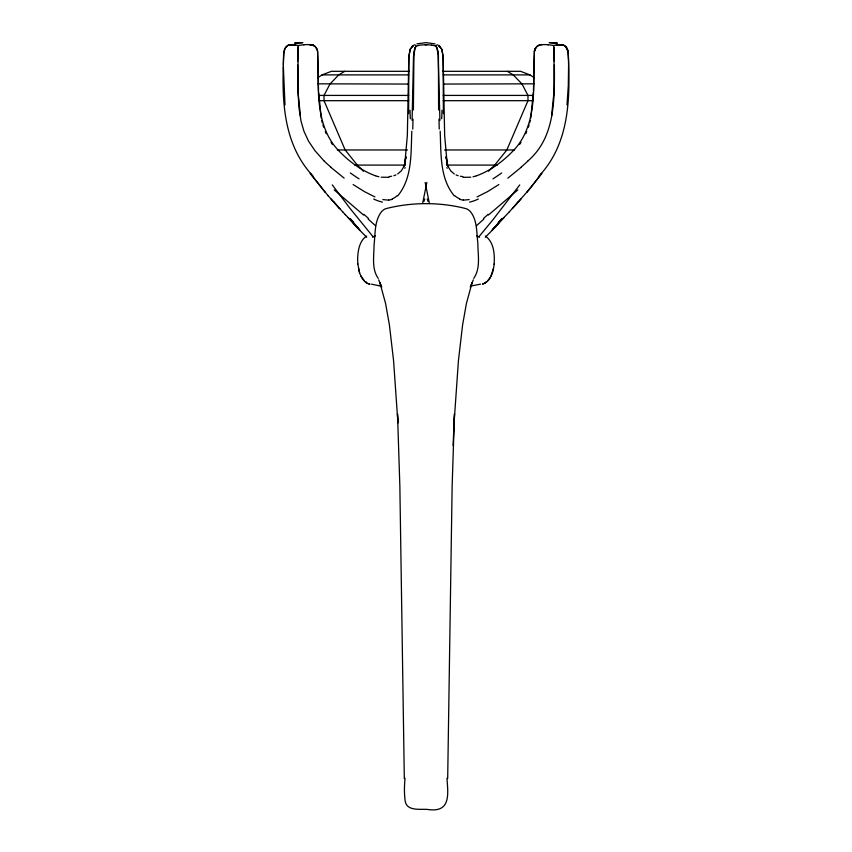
<?xml version="1.0" encoding="UTF-8"?>
<svg xmlns="http://www.w3.org/2000/svg" width="852" height="852" viewBox="0 0 852 852"><rect width="100%" height="100%" fill="white"/><g stroke="black" fill="none" stroke-linecap="round" stroke-linejoin="round"><path stroke-width="1.28" d="M312.982 176.013C281.256 142.359 281.671 94.412 283.982 51.312A10.959 10.778 -89.3 0 1 284.898 48.713L285.122 48.319A8.445 8.307 -89.4 0 1 285.782 47.329L287.252 45.848A6.358 6.262 87.7 0 1 287.688 45.518L287.848 45.465M297.614 59.928L298.04 47.414L298.083 92.9L299.02 108.044L301.001 121.037L303.972 131.325L308.594 141.24L314.952 150.666L323.845 160.719M297.614 61.546L297.614 60.726M551.585 116.032L553.619 95.626A324.772 241.947 -90 0 0 554.066 85.86L553.96 47.414L554.386 61.546M568.635 61.546L568.305 85.615L567.006 104.849M283.365 60.726L283.684 52.994L285.239 48.127A8.296 8.158 90 0 1 285.857 47.243L286.442 46.583M554.386 64.986C554.482 98.246 555.738 136.81 528.155 160.719M533.789 72.505L534.406 51.312A11.257 11.076 89.2 0 1 535.131 49.139L536.409 47.084A8.786 8.648 89.5 0 1 536.675 46.785L536.803 46.647A9.159 9.021 88.2 0 1 537.069 46.381L539.614 45.081A21.055 7.242 14.7 0 1 551.02 45.071L553.427 45.497M533.767 72.59C534.161 99.759 533.214 130.612 512.776 151.23C502.531 161.805 490.262 170.869 476.321 175.885M438.61 109.929L438.418 55.146L436.693 47.584A9.297 6.539 89.7 0 0 436.501 47.254L436.448 47.169M447.683 778.558L452.135 486.492L454.478 413.859L453.104 445.532M411.825 131.24C410.856 152.923 412.506 178.057 397.756 195.832M412.08 120.473L413.508 56.541L415.307 47.584A9.265 6.56 89.9 0 1 415.499 47.254L415.552 47.169M533.458 90.919L534.406 51.312A11.257 11.076 90 0 1 535.131 49.139L535.333 48.713M357.84 264.003L357.627 259.647M357.627 259.327C357.819 251.532 359.107 240.967 366.616 236.079M533.331 92.272L530.764 118.098M454.073 422.922L458.44 360.534L462.593 324.963L466.417 303.504L472.072 282.779L470.304 287.262L473.307 279.807M443.391 113.646L443.125 56.53L441.805 49.278L438.918 45.667M404.679 164.383L405.488 161.507L404.178 166.396L405.861 156.864L404.668 165.618L407.352 135.308L408.832 56.53L410.195 49.278L413.082 45.667M405.041 778.334C404.263 785.991 404.157 793.787 405.232 801.423C407.235 811.242 419.727 808.921 427.182 809.4C450.857 813.213 448.184 794.756 446.959 778.334M405.605 158.728L405.861 156.864M484.65 283.237L485.161 283.013L482.52 284.089C490.965 281.639 493.436 271.245 494.16 263.939M494.139 264.301C494.735 254.929 494.224 242.234 485.384 236.068M426.841 182.456L422.698 203.042M298.232 46.264L298.402 45.529L300.99 45.081A21.023 7.221 -14.7 0 1 312.396 45.092L314.931 46.381A9.063 8.914 88.3 0 1 315.197 46.647L315.325 46.785A8.786 8.648 -89.5 0 1 315.591 47.084L316.869 49.139A11.257 11.076 -89.2 0 1 317.583 51.312L318.211 72.505M529.699 122.699L530.263 120.409M493.521 268.242L490.965 276.027M423.998 201.317L424.733 198.985M528.368 127.204L529.071 124.956M525.769 133.732L526.717 131.591M415.169 47.85L415.212 47.755A11.236 7.956 89.9 0 0 413.955 52.036L413.39 109.929M404.029 166.321L401.26 170.911L397.746 173.936M535.439 48.511L535.663 48.127A9.287 9.138 90 0 0 535.226 48.926A9.287 9.138 89.3 0 1 535.663 48.127M501.817 218.485L495.875 226.568L485.32 237.261M519.518 144.574L520.987 142.327M490.06 277.667L487.93 280.446M415.882 46.668L415.882 46.668A9.638 6.773 -89.5 0 0 415.552 47.179A9.287 6.539 -89.6 0 0 415.265 47.669M519.741 184.895L493.127 219.507L478.845 236.845L477.972 236.526M500.507 220.178L498.175 223.299L500.22 220.679M416.277 46.157L418.939 45.348A20.906 9.34 0 0 1 420.419 45.124A21.183 9.468 0 0 1 431.762 45.135M541.787 173.371L530.114 188.409L515.268 205.289M541.606 173.627L526.749 192.445M539.018 176.013C570.755 142.348 570.308 94.423 568.018 51.312A10.959 10.778 89.3 0 0 567.102 48.713L566.878 48.319A8.445 8.307 89.4 0 0 566.218 47.329L565.164 46.2L565.824 46.86M500.188 220.711L496.876 224.907M473.755 278.338C480.901 268.103 477.823 254.631 477.834 242.98C476.492 232.511 477.429 220.402 470.474 211.679A14.601 12.588 0 0 0 466.63 208.804C440.654 201.935 411.346 201.935 385.37 208.804A14.601 12.588 0 0 0 381.526 211.679C374.198 221.094 375.423 234.076 374.017 245.291C374.06 256.196 371.419 268.838 378.245 278.338M498.154 223.32L492.254 230.061M536.409 47.084L536.409 47.084A8.754 8.627 88.9 0 1 536.675 46.785L536.803 46.647A9.021 8.882 88.6 0 1 537.197 46.264L537.069 46.381M512.35 208.538L518.197 202.03L509.368 211.775M493.617 228.581L496.428 225.492L492.222 230.104L498.878 222.894M518.144 202.094L520.934 199.048M509.517 211.615L501.391 220.253M493.542 228.506L504.065 217.441M498.846 222.915L501.423 220.221M488.547 171.231L494.692 165.086L506.855 149.963L527.974 100.685L527.974 95.413L522.063 84.06L513.266 74.891L507.27 71.312M412.656 45.997L410.195 49.278L408.875 56.53L408.609 113.646M476.428 225.769L483.851 219.049M521.413 167.099L507.845 178.153M488.441 215.013L517.824 189.889M287.475 45.678L287.422 45.72A6.603 6.507 85.5 0 0 287.199 45.891L287.23 45.87M537.846 45.72L537.655 45.87A6.528 6.411 -86.3 0 1 537.963 45.646L537.953 45.635M498.846 184.565L487.536 191.636L477.088 196.918M485.384 282.438L486.705 281.554M317.902 77.628L322.056 74.891L331.439 71.312L409.482 71.312M288.051 45.231L288.317 45.081A21.311 5.069 20.7 0 1 288.732 44.911L295.101 44.911A20.523 4.867 20.7 0 1 295.484 44.975L295.719 44.996M344.73 71.312L338.734 74.891L329.937 84.06L324.026 95.413L324.026 100.685L345.145 149.963L357.308 165.086L363.453 171.231M538.613 45.145L538.762 45.071A21.162 5.027 20.7 0 1 542.266 44.602M480.539 284.153L471.422 285.942M435.532 45.752L435.873 46.338M437.438 44.794L436.149 45.433M372.462 237.122L374.028 236.526M393.826 175.714L395.914 174.926M288.082 45.38L289.19 45.081M295.101 44.911L293.163 44.677A21.513 5.123 20.7 0 0 292.236 44.613L289.009 44.837A20.427 4.856 20.7 0 0 288.658 44.943L288.764 44.911M475.789 176.055L473.041 176.779M416.947 43.846L426 42.632L435.052 43.846M469.186 199.592L463.296 200.156M556.249 45.028A21.438 5.005 -20.5 0 0 555.781 45.103L553.672 45.507L553.747 46.178A8.797 1.576 90 0 1 553.981 47.307M418.034 45.507L418.407 45.433M294.483 43.133L302.598 42.643M556.281 44.996L556.526 44.964A20.523 4.867 -20.7 0 1 556.888 44.911L563.342 44.943A21.311 5.069 -20.7 0 1 563.694 45.081L563.886 45.188M389.119 176.62L391.632 176.247M295.122 43.015L302.716 42.664M556.899 44.911L558.837 44.677A21.513 5.123 -20.7 0 1 559.764 44.613L562.991 44.837A20.427 4.856 -20.7 0 1 563.353 44.943M470.751 177.195L463.062 177.333M303.568 44.773L304.196 44.719M388.938 177.333L381.249 177.195M388.704 200.156L382.814 199.592M549.284 42.664L556.878 43.015M549.402 42.643L557.517 43.133M533.97 83.826L443.892 84.06M442.518 71.312L520.561 71.312L529.944 74.891L534.097 77.628M322.056 74.891L408.811 74.891M443.189 74.891L529.944 74.891M408.108 84.06L318.03 83.826M318.829 95.413L408.779 95.413M443.221 95.413L533.171 95.413M318.829 100.685L408.779 100.685M443.221 100.685L533.171 100.685M337.392 149.963L407.448 149.963M444.552 149.963L514.608 149.963M354.741 165.086L404.86 165.086M447.14 165.086L497.259 165.086M547.804 44.719L548.432 44.773M381.291 286.038L379.428 285.793M378.98 285.74L371.461 284.153M460.368 176.247L462.881 176.62M435.532 45.933L433.061 45.348A20.853 9.191 0.1 0 0 431.538 45.188M433.593 45.433L434.36 45.582M298.402 45.529L296.187 45.081A21.438 5.005 20.5 0 0 295.75 45.028M378.959 176.779L376.211 176.055M562.81 45.081L564.301 45.529A6.358 6.262 -87.7 0 1 564.748 45.838L565.1 46.146M313.078 45.252L314.644 46.125M375.679 175.885C361.738 170.869 349.469 161.805 339.224 151.23C318.786 130.612 317.839 99.759 318.233 72.59M368.469 283.748L369.949 284.227C362.75 282.608 359.64 274.536 358.479 268.284M456.086 174.926L458.174 175.714M478.845 236.845L479.538 237.122M374.912 196.918L364.464 191.636L353.154 184.565M309.777 44.592A21.119 5.027 -20.7 0 1 313.216 45.06L313.525 45.231M415.755 45.39L414.562 44.794M365.38 282.033L366.701 282.907M365.284 281.554L366.616 282.449M564.525 45.678L564.578 45.72A6.592 6.486 88 0 1 564.78 45.87L564.769 45.87M344.155 178.153L330.587 167.099M454.254 173.936L450.74 170.911L447.971 166.321M334.176 189.889L363.559 215.013M368.149 219.049L375.572 225.769M314.739 46.2L314.803 46.264A9.021 8.882 -88.6 0 1 315.197 46.647L315.325 46.785A8.786 8.637 89.3 0 1 315.591 47.084L315.719 47.243M366.68 237.261L356.125 226.568L350.183 218.485M439.344 45.997L441.805 49.278L443.125 56.53L444.648 135.308L447.332 165.618L446.139 156.864L447.822 166.396L446.512 161.507L447.321 164.383M454.244 195.832C439.494 178.057 441.144 152.923 440.175 131.24M350.577 220.221L353.154 222.915M350.609 220.253L345.241 214.576M347.935 217.441L358.458 228.506M342.483 211.615L345.337 214.683M353.122 222.894L359.778 230.104L351.812 220.711M328.19 195.832L333.856 202.094M331.055 199.038L342.632 211.775M565.749 46.785L568.135 51.855L568.635 60.726M339.778 208.665L333.803 202.03L339.65 208.538M310.394 173.627L328.222 195.875M364.07 280.457L361.035 276.037M373.155 236.845L350.076 208.484L332.259 184.895M325.262 192.456L310.213 173.371M566.016 47.084L566.154 47.243A8.296 8.158 -90 0 1 566.761 48.127L567.198 48.926M354.219 223.81L355.103 224.885M352.611 221.722L353.846 223.32M351.493 220.178L352.632 221.744M436.171 46.732L436.171 46.732A9.606 6.827 -89.7 0 1 436.448 47.179A9.255 6.55 -89.9 0 1 436.735 47.669M316.103 47.755L316.337 48.127A9.287 9.138 -90 0 1 316.774 48.926M331.013 142.327L332.482 144.574M436.778 47.755L436.831 47.85A11.087 7.849 -89.9 0 1 438.045 52.047M325.283 131.591L326.231 133.732M378.693 279.807L381.696 287.262L379.928 282.779L385.583 303.504L389.407 324.963L393.56 360.534L397.927 422.922L397.522 413.859L399.865 486.492L404.317 778.558M427.267 198.985L428.002 201.317M322.929 124.956L323.632 127.204M359.544 272.693L357.84 263.875M321.737 120.409L322.301 122.699M429.301 203.042L425.159 182.456M321.236 118.098L318.669 92.272M300.415 116.032L298.381 95.626A324.772 241.947 90 0 1 297.934 85.86L297.614 64.986M438.077 52.036L439.92 120.473M446.139 156.864L446.395 158.728M284.994 104.849L283.365 66.797M318.541 90.919L317.594 51.312A11.097 10.927 -90 0 0 316.774 48.926M283.365 61.546L283.365 64.986M565.888 46.935A8.563 8.424 89.9 0 1 566.154 47.243A8.499 8.36 89.5 0 1 566.985 48.511A10.81 10.629 89.3 0 1 568.007 51.312M562.277 44.943A21.332 7.306 -14.6 0 1 562.852 45.06M476.683 235.919A3.632 1.278 17 0 1 477.929 236.27M288.658 44.943A20.427 4.856 20.7 0 1 289.009 44.837M289.147 45.06A21.332 7.306 14.6 0 1 289.723 44.943M309.627 44.677A21.066 4.984 -20.5 0 1 313.142 45.092M374.071 236.27A3.632 1.278 -17 0 1 375.317 235.919M298.019 47.307A8.797 1.576 -90 0 1 298.221 46.168M363.804 214.299A220.806 80.29 44.8 0 1 368.426 218.378M425.276 44.794A19.511 8.722 0 0 1 426.724 44.794M412.773 129.057A110.771 10.032 -87.6 0 1 413.018 119.131M397.33 195.555A18.872 14.718 6.9 0 1 392.144 198.91M392.41 199.24A13.27 11.172 20.6 0 1 388.672 200.007M382.388 202.126A32.94 25.794 19.5 0 1 373.698 199.027M359.043 178.877A199.506 146.682 14.9 0 1 350.321 172.935M330.704 166.971A172.04 161.284 -39.4 0 1 323.813 160.74M405.179 167.62A40.236 33.015 23.7 0 1 404.796 168.281M441.954 110.249A97.256 64.944 85.8 0 1 441.677 118.769M483.574 218.378A220.806 80.29 -44.8 0 1 488.196 214.299M438.982 119.131A110.771 10.032 87.6 0 1 439.227 129.057M459.856 198.91A18.872 14.718 -6.9 0 1 454.67 195.555M463.328 200.007A13.27 11.172 -20.6 0 1 459.59 199.24M478.302 199.027A32.94 25.794 -19.5 0 1 469.612 202.126M501.679 172.935A199.506 146.682 -14.9 0 1 492.957 178.877M528.187 160.74A172.04 161.284 39.4 0 1 521.296 166.971M447.204 168.281A40.236 33.015 -23.7 0 1 446.821 167.62M410.323 118.769A97.256 64.944 -85.8 0 1 410.046 110.249M413.539 45.358L411.889 46.711L413.539 45.358M291.746 44.698L292.545 44.634L291.746 44.698M559.721 44.655L560.509 44.719L559.721 44.655M440.111 46.711L438.46 45.358L440.111 46.711M535.226 48.926A11.108 10.927 89.2 0 0 534.417 51.312A11.097 10.927 90 0 1 535.226 48.926M562.235 44.954A20.523 7.05 -14.7 0 0 561.926 44.9A20.395 6.997 -14.6 0 1 562.245 44.954M290.074 44.9A20.523 7.05 14.7 0 0 289.765 44.954A20.395 6.997 14.6 0 1 290.063 44.9"/></g></svg>
